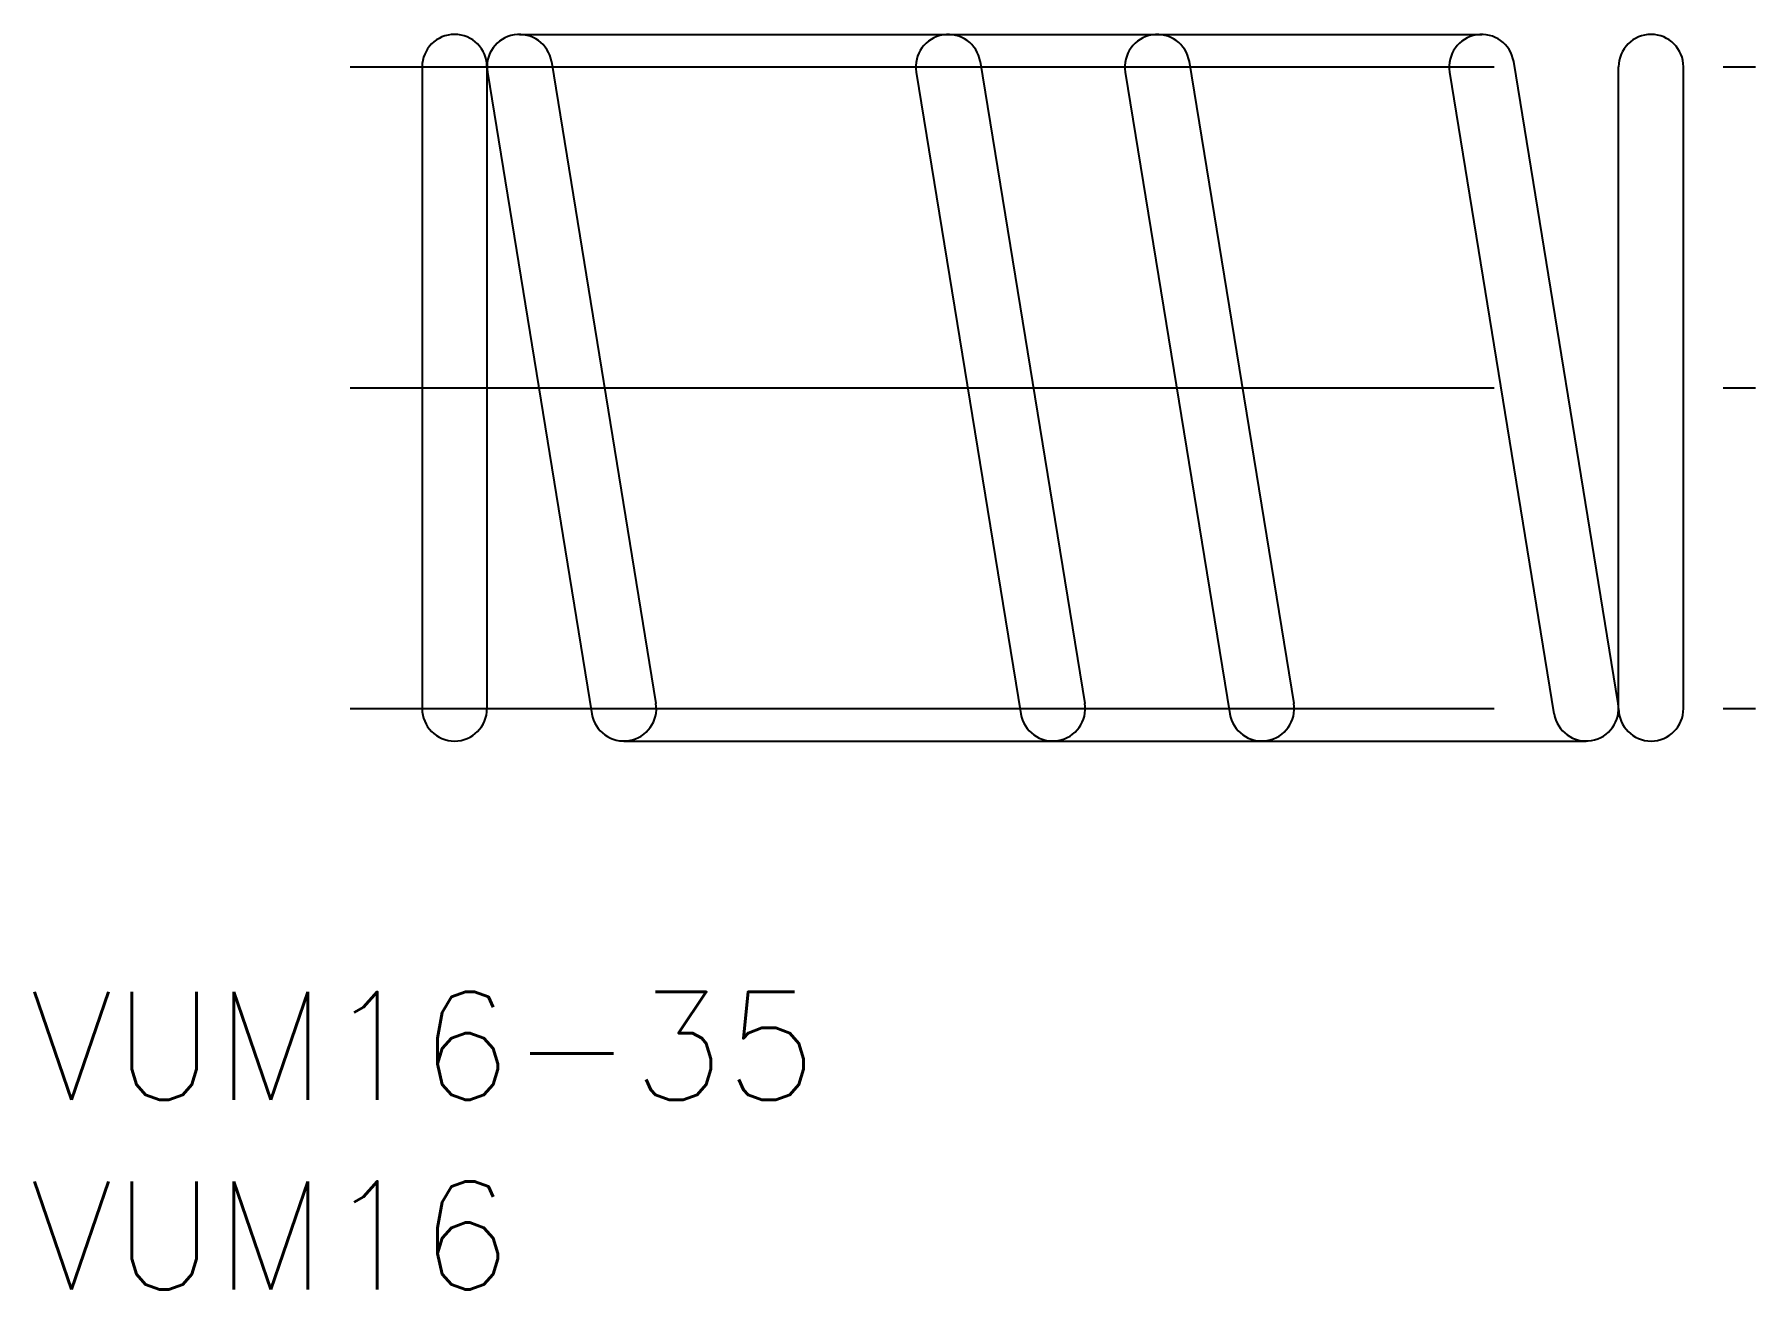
# Model space of a CAD drawing. Extents: x -10.8 to 37, y -25 to 9.8.
import ezdxf

# ---------------------------------------------------------------- set-up
doc = ezdxf.new("R2010")
doc.units = 0
doc.linetypes.add('CENTER', pattern=[50.8, 31.75, -6.35, 6.35, -6.35])
doc.linetypes.add('PHANTOM', pattern=[63.5, 31.75, -6.35, 6.35, -6.35, 6.35, -6.35])
doc.layers.get('0').update_dxf_attribs({"linetype": 'CONTINUOUS'})
doc.layers.add('CENTER', color=1, linetype='CENTER')
doc.styles.get("Standard").update_dxf_attribs({"font": 'txt.shx', "height": 3, "bigfont": 'bigfont.shx'})

msp = doc.modelspace()

# ---------------------------------------------------------------- linework, layer by layer
at = {"color": 3, "linetype": 'PHANTOM'}
for p, q in [((2.7, 9.8), (29.4, 9.8)), ((13.712, 8.755), (16.612, -9.045)), ((15.488, 9.045), (18.388, -8.755)), ((19.512, 8.755), (22.412, -9.045)), ((21.288, 9.045), (24.188, -8.755)), ((5.6, -9.8), (32.3, -9.8))]:
    msp.add_line(p, q, dxfattribs=at)
at = {"color": 7, "linetype": 'CONTINUOUS'}
for p, q in [((0, 8.9), (0, -8.9)), ((1.8, 8.9), (1.8, -8.9)), ((1.812, 8.755), (4.712, -9.045)), ((3.588, 9.045), (6.488, -8.755)), ((31.412, -9.045), (28.512, 8.755)), ((33.188, -8.755), (30.288, 9.045)), ((33.2, -8.9), (33.2, 8.9)), ((35, -8.9), (35, 8.9))]:
    msp.add_line(p, q, dxfattribs=at)
for centre, start, end in [((0.9, 8.9), 0, 180), ((2.7, 8.9), 9.2534, 189.2534), ((29.4, 8.9), 9.2534, 189.2534), ((34.1, 8.9), 0, 180), ((0.9, -8.9), 180, 0), ((5.6, -8.9), 189.2534, 9.2534), ((32.3, -8.9), 189.2534, 9.2534), ((34.1, -8.9), 180, 0)]:
    msp.add_arc(centre, 0.9, start, end, dxfattribs=at)
at = {"color": 3, "linetype": 'PHANTOM'}
for centre, start, end in [((14.6, 8.9), 9.2534, 189.2534), ((20.4, 8.9), 9.2534, 189.2534), ((17.5, -8.9), 189.2534, 9.2534), ((23.3, -8.9), 189.2534, 9.2534)]:
    msp.add_arc(centre, 0.9, start, end, dxfattribs=at)
at = {"layer": 'CENTER', "color": 1, "linetype": 'CENTER'}
for p, q in [((-2, 8.9), (37, 8.9)), ((-2, 0), (37, 0)), ((-2, -8.9), (37, -8.9))]:
    msp.add_line(p, q, dxfattribs=at)

# ---------------------------------------------------------------- texts
at = {"color": 7, "linetype": 'CONTINUOUS'}
for s, p in [('VUM16-35', (-10.886, -19.758)), ('VUM16', (-10.886, -25.017))]:
    msp.add_text(s, height=3, dxfattribs=at).set_placement(p)

doc.saveas('drawing.dxf')
